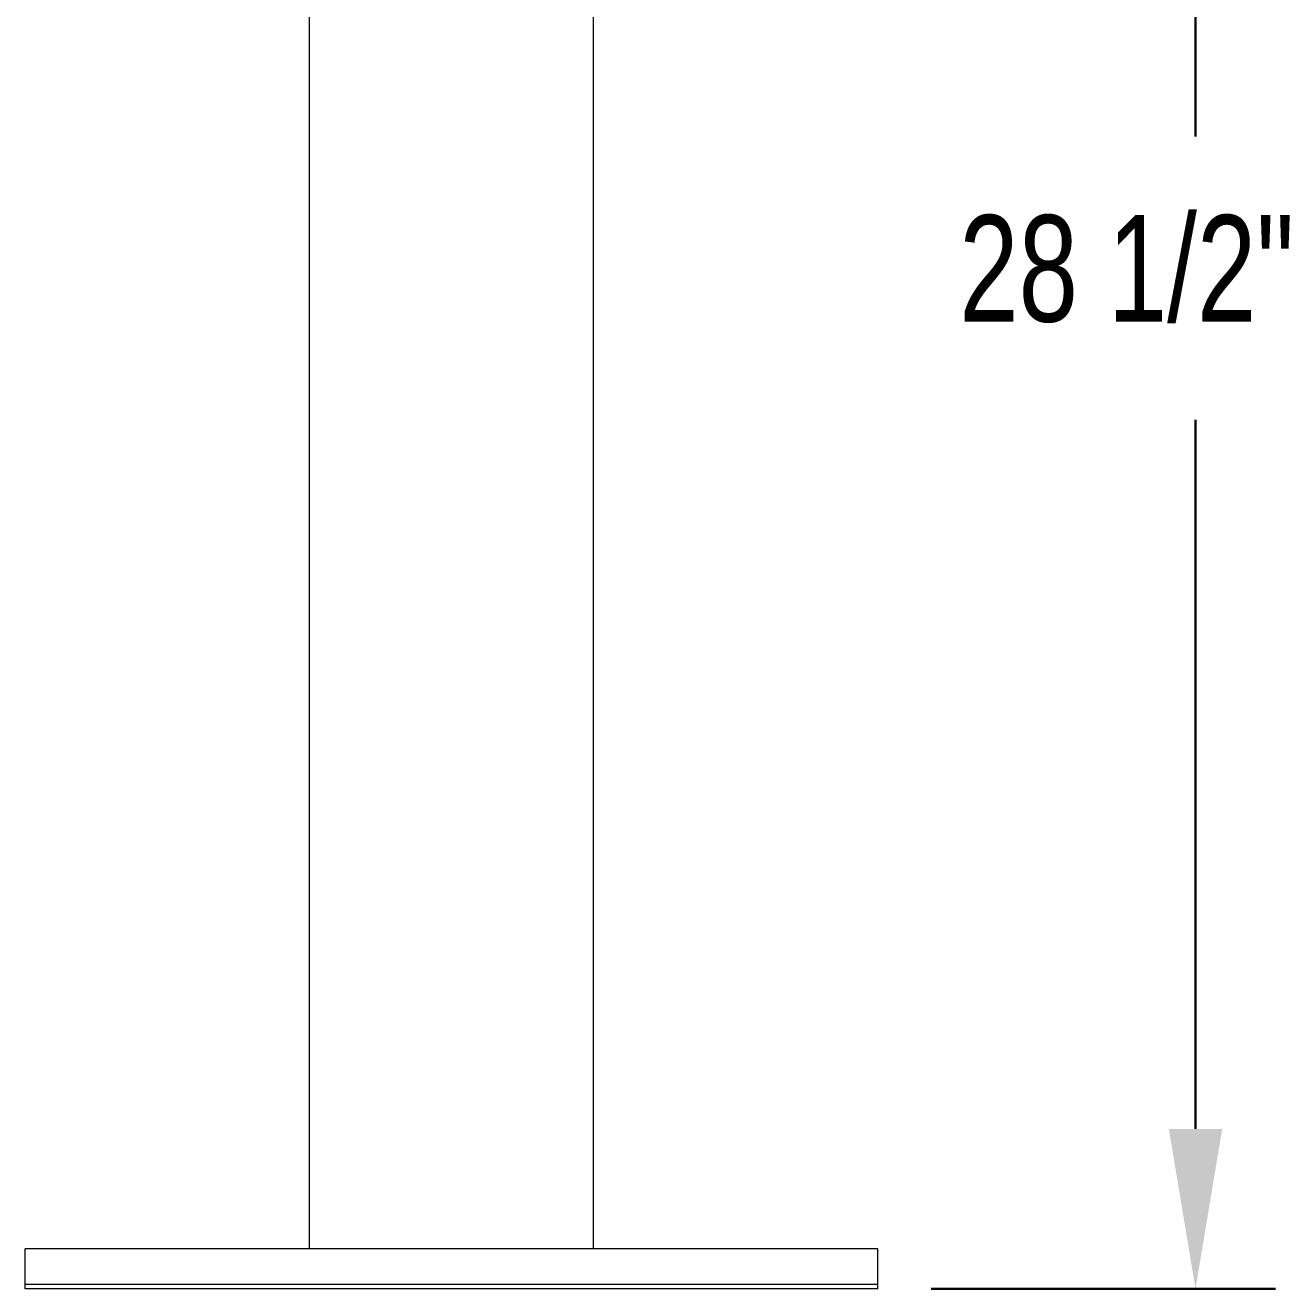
# Model space of a CAD drawing. Header units: inches. Extents: x 26 to 204, y -167 to -88.
# Drawn here: x 178.04 to 195.84, y -129.17 to -111.38 of the extents above; entities that cross this region are included whole.
import ezdxf

# ---------------------------------------------------------------- set-up
doc = ezdxf.new("R2010")
doc.units = ezdxf.units.IN
doc.header["$MEASUREMENT"] = 0
doc.layers.add('DIM', color=179, linetype='Continuous', lineweight=30)
doc.layers.add('SLD-0', color=179, linetype='Continuous')
doc.styles.add('SLDTEXTSTYLE0', font='TXT', dxfattribs={"width": 0.821468})
doc.styles.add('SLDTEXTSTYLE7', font='TXT', dxfattribs={"width": 0.75})
doc.dimstyles.new('SLDDIMSTYLE0', dxfattribs={"dimtxt": 1.5, "dimasz": 0.13, "dimexe": 0, "dimexo": 0.0625, "dimgap": 0.375, "dimtad": 0, "dimtih": 1, "dimtoh": 1, "dimdec": 0, "dimrnd": 1e-09, "dimzin": 12, "dimdsep": 46, "dimtxsty": 'SLDTEXTSTYLE0', "dimblk1": 'NONE', "dimblk2": 'NONE', "dimsah": 1, "dimcen": 0.09, "dimadec": 0, "dimazin": 3, "dimtfac": 1, "dimtdec": 3, "dimtofl": 0, "dimtmove": 0, "dimatfit": 3, "dimldrblk": 'NONE', "dimfxl": 0, "dimfrac": 2, "dimtolj": 1, "dimtzin": 12, "dimarcsym": 0})

# ---------------------------------------------------------------- blocks, each defined once
blk = doc.blocks.new('_D_9')
at = {"layer": 'DIM'}
for p, q in [((190.79, -100.709), (195.637, -100.709)), ((194.512, -102.959), (194.512, -112.943)), ((194.512, -126.919), (194.512, -116.934)), ((190.79, -129.169), (195.637, -129.169))]:
    blk.add_line(p, q, dxfattribs=at)
for points in [[(194.137, -102.959), (194.887, -102.959), (194.512, -100.709)], [(194.137, -126.919), (194.887, -126.919), (194.512, -129.169)]]:
    blk.add_solid(points, dxfattribs=at)
at = {"layer": 'DIM', "insert": (191.185, -114.05), "char_height": 1.5, "attachment_point": 1, "style": 'SLDTEXTSTYLE7'}
blk.add_mtext('28 1/2"', dxfattribs=at)
blk = doc.blocks.new('_NONE')

msp = doc.modelspace()

# ---------------------------------------------------------------- linework, layer by layer
at = {"layer": 'SLD-0', "color": 179, "linetype": 'Continuous', "lineweight": 15}
for p, q in [((182.04, -128.609), (182.04, -101.209)), ((186.04, -128.609), (186.04, -101.209)), ((186.04, -128.609), (186.04, -101.209)), ((190.04, -128.609), (178.04, -128.609)), ((178.04, -129.109), (178.04, -128.609)), ((190.04, -129.109), (190.04, -128.609)), ((178.04, -129.169), (178.04, -129.109)), ((190.04, -129.109), (178.04, -129.109)), ((190.04, -129.109), (178.04, -129.109)), ((190.04, -129.169), (178.04, -129.169)), ((190.04, -129.169), (190.04, -129.109))]:
    msp.add_line(p, q, dxfattribs=at)

# ---------------------------------------------------------------- dimensions: what is measured, and where the dimension line sits
at = {"layer": 'DIM'}
dim = msp.add_linear_dim(base=(194.512, -129.169), p1=(190.04, -100.709), p2=(190.04, -129.169), angle=90, text='28 1/2""', dimstyle='SLDDIMSTYLE0', dxfattribs=at)
dim.commit()
dim.dimension.update_dxf_attribs({"geometry": '_D_9', "text_midpoint": (194.512, -114.939), "dimtype": 160})

doc.saveas('drawing.dxf')
